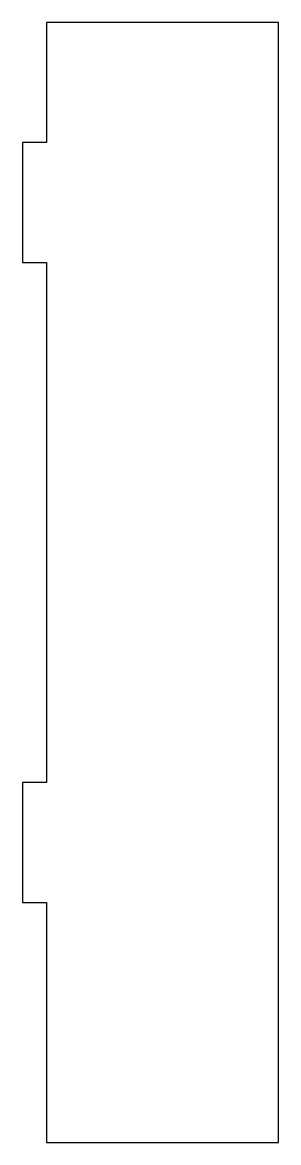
# Model space of a CAD drawing. Header units: millimetres. Extents: x 0 to 32, y -140 to 0.
import ezdxf

# ---------------------------------------------------------------- set-up
doc = ezdxf.new("R2010")
doc.units = ezdxf.units.MM

msp = doc.modelspace()

# ---------------------------------------------------------------- linework, layer by layer
msp.add_lwpolyline([(3, -95), (0, -95), (0, -110), (3, -110), (3, -140), (32, -140), (32, 0), (3, 0), (3, -15), (0, -15), (0, -30), (3, -30)], close=True)

doc.saveas('drawing.dxf')
